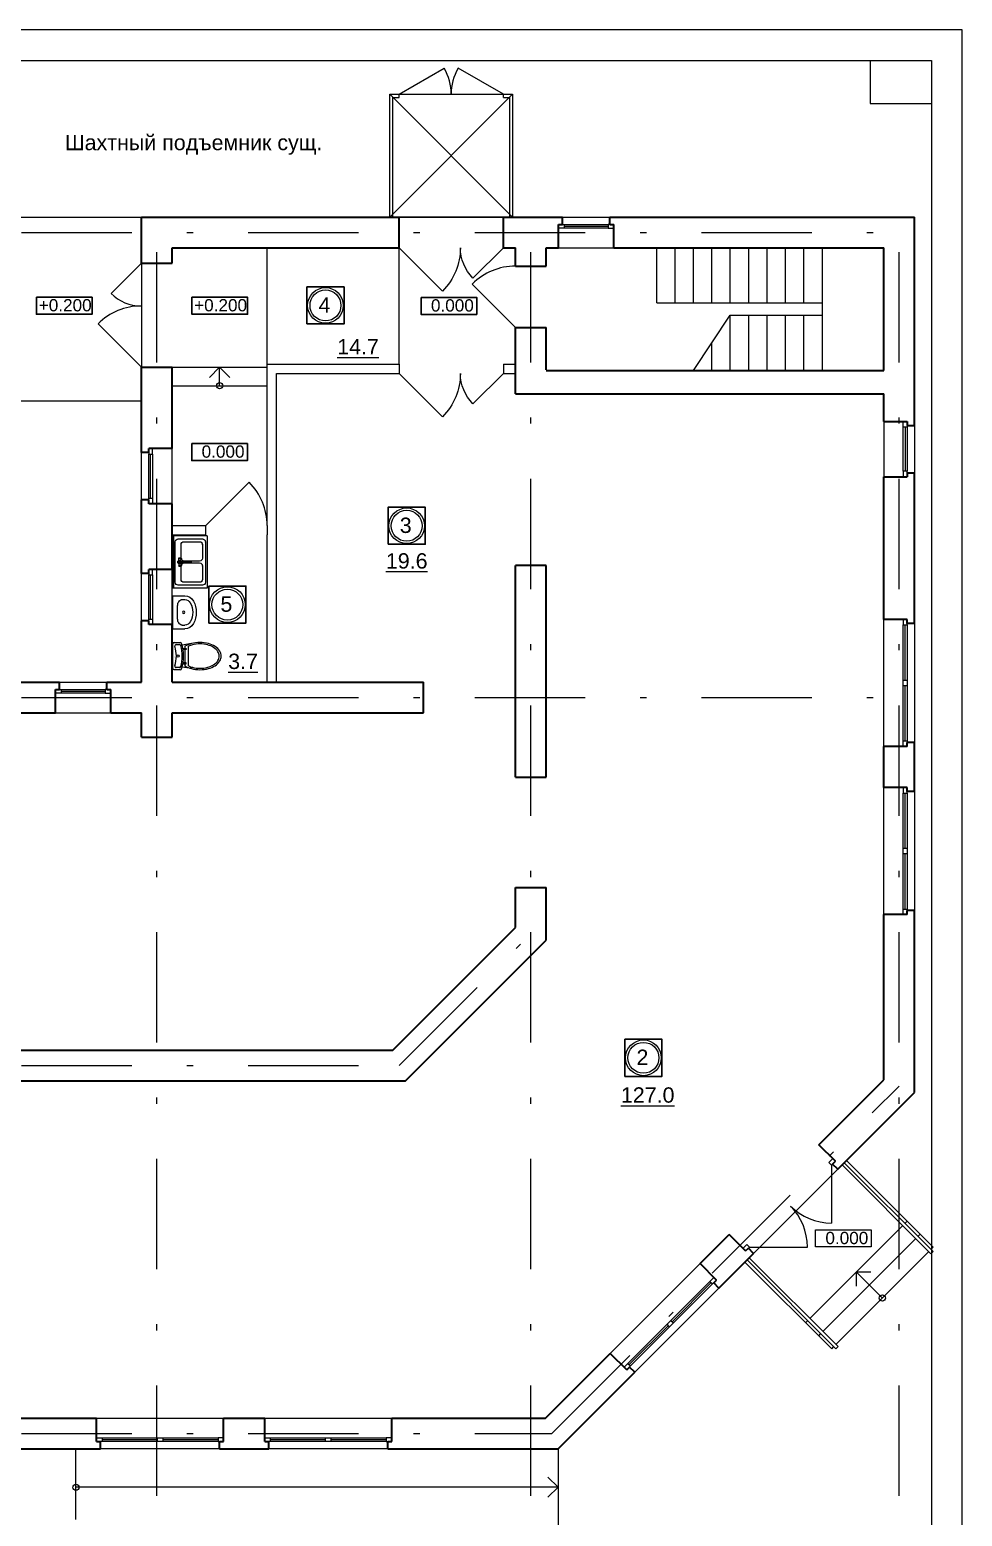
# Model space of a CAD drawing. Header units: metres. Extents: x 0 to 29, y 0 to 41.
# Drawn here: x 13.8 to 29, y 16.77 to 41 of the extents above; entities that cross this region are included whole.
import ezdxf
from ezdxf.enums import TextEntityAlignment as Align

# ---------------------------------------------------------------- set-up
doc = ezdxf.new("R2010")
doc.units = ezdxf.units.M
doc.header["$MEASUREMENT"] = 0
doc.linetypes.add('DGN Style 4', pattern=[3.597503, 1.797628, -0.898814, 0.002247, -0.898814])
doc.layers.add('YOLO_TABLE', color=1, linetype='Continuous')
doc.styles.get("Standard").update_dxf_attribs({"font": 'txt.shx', "width": 0.8, "height": 0.0025})
doc.styles.add('Style-Arial', font='arial.ttf')

# ---------------------------------------------------------------- blocks, each defined once
blk = doc.blocks.new('*U12')
at = {"color": 7, "linetype": 'Continuous', "lineweight": 13}
for radius in [0.291, 0.252]:
    blk.add_circle((0, 0), radius, dxfattribs=at)
at = {"color": 7, "linetype": 'Continuous', "lineweight": 13, "style": 'Style-Arial'}
blk.add_text('2', height=0.25, dxfattribs=at).set_placement((-0.113, 0.133), align=Align.TOP_LEFT)
blk = doc.blocks.new('*U6')
at = {"color": 7, "linetype": 'Continuous', "lineweight": 13}
for radius in [0.291, 0.252]:
    blk.add_circle((0, 0), radius, dxfattribs=at)
at = {"color": 7, "linetype": 'Continuous', "lineweight": 13, "style": 'Style-Arial'}
blk.add_text('3', height=0.25, dxfattribs=at).set_placement((-0.113, 0.133), align=Align.TOP_LEFT)
blk = doc.blocks.new('*U13')
at = {"color": 7, "linetype": 'Continuous', "lineweight": 13}
for radius in [0.291, 0.252]:
    blk.add_circle((0, 0), radius, dxfattribs=at)
at = {"color": 7, "linetype": 'Continuous', "lineweight": 13, "style": 'Style-Arial'}
blk.add_text('4', height=0.25, dxfattribs=at).set_placement((-0.113, 0.133), align=Align.TOP_LEFT)
blk = doc.blocks.new('*U7')
at = {"color": 7, "linetype": 'Continuous', "lineweight": 13}
for radius in [0.291, 0.252]:
    blk.add_circle((0, 0), radius, dxfattribs=at)
at = {"color": 7, "linetype": 'Continuous', "lineweight": 13, "style": 'Style-Arial'}
blk.add_text('5', height=0.25, dxfattribs=at).set_placement((-0.113, 0.133), align=Align.TOP_LEFT)
blk = doc.blocks.new('SINK10')
at = {"color": 8, "linetype": 'Continuous', "lineweight": 13}
for p, q in [((-23, 0), (-23, -16.8)), ((23, 0), (-23, 0)), ((23, 0), (23, -16.8)), ((-17.9, -12.3), (-18, -13.4)), ((-18, -13.4), (-18, -16.8)), ((-17.5, -11.2), (-17.9, -12.3)), ((-16.8, -10.1), (-17.5, -11.2)), ((-15.9, -9.2), (-16.8, -10.1)), ((-14.8, -8.3), (-15.9, -9.2)), ((-13.6, -7.7), (-14.8, -8.3)), ((-12.2, -7.2), (-13.6, -7.7)), ((-10.7, -6.9), (-12.2, -7.2)), ((-9.1, -6.8), (-10.7, -6.9)), ((-9.1, -6.8), (-9.1, -6.8)), ((9.1, -6.8), (-9.1, -6.8)), ((9.1, -6.8), (9.1, -6.8)), ((10.7, -6.9), (9.1, -6.8)), ((12.2, -7.2), (10.7, -6.9)), ((13.6, -7.7), (12.2, -7.2)), ((14.8, -8.3), (13.6, -7.7)), ((15.9, -9.2), (14.8, -8.3)), ((16.8, -10.1), (15.9, -9.2)), ((17.5, -11.2), (16.8, -10.1)), ((17.9, -12.3), (17.5, -11.2)), ((18, -13.4), (17.9, -12.3)), ((18, -13.4), (18, -16.8))]:
    blk.add_line(p, q, dxfattribs=at)
for centre, radius, start, end in [((-9.1, -16.8), 13.9, 180, 241.5254), ((-9.1, -16.8), 8.89, 180, 241.5254), ((0, -15.2), 1.75, 0, 360), ((9.1, -16.8), 8.89, 298.4746, 360), ((9.1, -16.8), 13.9, 298.4746, 360), ((0, 0), 33, 241.5254, 298.4746), ((0, 0), 28, 241.5254, 298.4746)]:
    blk.add_arc(centre, radius, start, end, dxfattribs=at)
blk = doc.blocks.new('SINK4')
at = {"color": 8, "linetype": 'Continuous', "lineweight": 13}
for p, q in [((-45, 0), (45, 0)), ((-45, -60), (-45, 0)), ((-45, -2), (45, -2)), ((-40, -10), (-40, -52)), ((35, -5), (-35, -5)), ((-35, -20), (-35, -47)), ((-6.5, -15), (-30, -15)), ((-7.4, -12), (-7.5, -12.3)), ((-7.5, -12.3), (-7.5, -12.8)), ((-7.5, -12.8), (-7.4, -13.4)), ((-7.1, -11.4), (-7.4, -12)), ((-7.2, -11.9), (-7.4, -12)), ((-7.4, -13.4), (-7.3, -14)), ((-7.3, -14), (-7.1, -14.5)), ((-7, -11.9), (-7.2, -11.9)), ((-6.9, -11.3), (-7.1, -11.4)), ((-7.1, -14.5), (-6.9, -15.1)), ((-6.8, -12.1), (-7, -11.9)), ((-3, -11.2), (-6.9, -11.3)), ((-6.6, -11.3), (-6.9, -11.3)), ((-6.9, -15.1), (-6.6, -15.5)), ((-6.5, -12.5), (-6.8, -12.1)), ((-6.3, -11.6), (-6.6, -11.3)), ((-6.6, -15.5), (-6.4, -15.7)), ((-6.3, -13), (-6.5, -12.5)), ((-6.4, -15.7), (-6.2, -15.7)), ((-5.9, -16), (-6.4, -15.7)), ((-6, -12.1), (-6.3, -11.6)), ((-6.1, -13.6), (-6.3, -13)), ((-6.2, -15.7), (-6, -15.6)), ((-6, -14.2), (-6.1, -13.6)), ((-5.7, -12.7), (-6, -12.1)), ((-5.9, -14.8), (-6, -14.2)), ((-6, -15.6), (-5.9, -15.3)), ((-5.9, -15.3), (-5.9, -14.8)), ((-5.9, -16), (-5.6, -16.1)), ((-5.5, -13.5), (-5.7, -12.7)), ((-2.2, -14.1), (-5.6, -16.1)), ((-5.6, -16.1), (-5.4, -15.9)), ((-5.3, -14.2), (-5.5, -13.5)), ((-5.4, -15.9), (-5.3, -15.5)), ((-5.3, -14.9), (-5.3, -14.2)), ((-5.3, -15.5), (-5.3, -14.9)), ((-2.8, -11.3), (-3, -11.2)), ((-2.6, -11.4), (-2.8, -11.3)), ((-2.3, -10.4), (-2.7, -11.1)), ((-2.7, -11.1), (-2.7, -11.4)), ((-1.9, -11.3), (-2.6, -11.5)), ((-2.4, -11.7), (-2.6, -11.4)), ((-2.3, -12.1), (-2.4, -11.7)), ((-1.6, -9.7), (-2.3, -10.4)), ((-2.1, -12.6), (-2.3, -12.1)), ((-2.2, -14.1), (-2.1, -14)), ((-2, -13), (-2.1, -12.6)), ((-2.1, -14), (-2, -13.8)), ((-2, -13.4), (-2, -13)), ((-2, -13.8), (-2, -13.4)), ((-1.3, -13.6), (-2, -13.8)), ((-2, -13.9), (-1.6, -14.3)), ((-0.9, -9.3), (-1.6, -9.7)), ((-1.6, -14.3), (-0.9, -14.7)), ((-1.2, -11.1), (-1.5, -12)), ((-1.5, -12), (-1.2, -12.9)), ((-1.5, -47), (-1.5, -20)), ((-0.5, -10.6), (-1.2, -11.1)), ((-1.2, -12.9), (-0.9, -13.1)), ((-0.8, -11.4), (-1, -12)), ((-1, -12), (-0.9, -12.5)), ((0, -9.2), (-0.9, -9.3)), ((-0.7, -11.5), (-0.9, -12)), ((-0.9, -12), (-0.9, -32)), ((-0.9, -14.7), (-0.9, -14.7)), ((-0.3, -11), (-0.8, -11.4)), ((-0.3, -11.2), (-0.7, -11.5)), ((0.5, -10.6), (-0.5, -10.6)), ((0.3, -11), (-0.3, -11)), ((0.3, -11.2), (-0.3, -11.2)), ((0.9, -9.3), (0, -9.2)), ((0.8, -11.4), (0.3, -11)), ((0.7, -11.5), (0.3, -11.2)), ((1.2, -11.1), (0.5, -10.6)), ((0.8, -12), (0.7, -11.5)), ((1, -12), (0.8, -11.4)), ((0.8, -12.5), (1, -12)), ((0.8, -12), (0.8, -32)), ((0.8, -13.1), (1.2, -12.9)), ((0.8, -14.7), (0.9, -14.7)), ((1.6, -9.7), (0.9, -9.3)), ((0.9, -14.7), (1.6, -14.3)), ((1.5, -12), (1.2, -11.1)), ((1.2, -12.9), (1.5, -12)), ((1.3, -13.6), (2, -13.8)), ((1.5, -20), (1.5, -47)), ((2.3, -10.4), (1.6, -9.7)), ((1.6, -14.3), (2, -13.9)), ((1.9, -11.3), (2.6, -11.5)), ((2.1, -12.6), (2, -13)), ((2, -13), (2, -13.4)), ((2, -13.4), (2, -13.8)), ((2, -13.8), (2.1, -14)), ((2.3, -12.1), (2.1, -12.6)), ((2.1, -14), (2.2, -14.1)), ((2.2, -14.1), (5.6, -16.1)), ((2.7, -11.1), (2.3, -10.4)), ((2.4, -11.7), (2.3, -12.1)), ((2.6, -11.4), (2.4, -11.7)), ((2.8, -11.3), (2.6, -11.4)), ((2.7, -11.4), (2.7, -11.1)), ((3, -11.2), (2.8, -11.3)), ((3, -11.2), (6.9, -11.3)), ((5.5, -13.5), (5.3, -14.2)), ((5.3, -14.2), (5.3, -14.9)), ((5.3, -14.9), (5.3, -15.5)), ((5.3, -15.5), (5.4, -15.9)), ((5.4, -15.9), (5.6, -16.1)), ((5.7, -12.7), (5.5, -13.5)), ((5.6, -16.1), (5.9, -16)), ((6, -12.1), (5.7, -12.7)), ((6, -14.2), (5.9, -14.8)), ((5.9, -14.8), (5.9, -15.3)), ((5.9, -15.3), (6, -15.6)), ((5.9, -16), (6.4, -15.7)), ((6.3, -11.6), (6, -12.1)), ((6.1, -13.6), (6, -14.2)), ((6, -15.6), (6.2, -15.7)), ((6.3, -13), (6.1, -13.6)), ((6.2, -15.7), (6.4, -15.7)), ((6.6, -11.3), (6.3, -11.6)), ((6.5, -12.5), (6.3, -13)), ((6.4, -15.7), (6.6, -15.5)), ((6.8, -12.1), (6.5, -12.5)), ((30, -15), (6.5, -15)), ((6.9, -11.3), (6.6, -11.3)), ((6.6, -15.5), (6.9, -15.1)), ((7, -11.9), (6.8, -12.1)), ((7.1, -11.4), (6.9, -11.3)), ((6.9, -15.1), (7.1, -14.5)), ((7.2, -11.9), (7, -11.9)), ((7.1, -11.4), (7.4, -12)), ((7.1, -14.5), (7.3, -14)), ((7.4, -12), (7.2, -11.9)), ((7.3, -14), (7.4, -13.4)), ((7.5, -12.3), (7.4, -12)), ((7.4, -13.4), (7.5, -12.8)), ((7.5, -12.8), (7.5, -12.3)), ((35, -47), (35, -20)), ((40, -52), (40, -10)), ((45, -60), (45, 0)), ((-1.1, -32), (-0.9, -31.4)), ((-0.9, -32.6), (-1.1, -32)), ((-0.7, -32.5), (-0.9, -32)), ((-0.3, -32.9), (-0.9, -32.6)), ((-0.9, -32.6), (-0.7, -33)), ((-0.3, -32.8), (-0.7, -32.5)), ((-0.3, -33.3), (-0.7, -33)), ((0.3, -32.8), (-0.3, -32.8)), ((0.3, -32.9), (-0.3, -32.9)), ((0.3, -33.3), (-0.3, -33.3)), ((0.7, -32.5), (0.3, -32.8)), ((0.8, -32.6), (0.3, -32.9)), ((0.7, -33), (0.3, -33.3)), ((0.8, -32), (0.7, -32.5)), ((0.8, -32.6), (0.7, -33)), ((0.8, -31.4), (1, -32)), ((1, -32), (0.8, -32.6)), ((-45, -60), (45, -60)), ((-35, -57), (35, -57)), ((-30, -52), (-6.5, -52)), ((6.5, -52), (30, -52))]:
    blk.add_line(p, q, dxfattribs=at)
for centre, start, end in [((-35, -10), 90, 180), ((-30, -20), 90, 180), ((-6.5, -20), 0, 90), ((6.5, -20), 90, 180), ((30, -20), 0, 90), ((35, -10), 0, 90), ((-30, -47), 180, 270), ((-6.5, -47), 270, 0), ((6.5, -47), 180, 270), ((30, -47), 270, 0), ((-35, -52), 180, 270), ((35, -52), 270, 0)]:
    blk.add_arc(centre, 5, start, end, dxfattribs=at)
for p in [(-35, -57), (-30, -52), (6.5, -52)]:
    blk.add_point(p, dxfattribs=at)
blk = doc.blocks.new('ун3_1')
at = {"color": 8, "linetype": 'Continuous', "lineweight": 13}
for p, q in [((-0.239, 0.354), (-0.212, 0.175)), ((0.187, 0.299), (-0.187, 0.299)), ((0.239, 0.354), (0.212, 0.175)), ((-0.26, 0.026), (-0.26, 0.142)), ((0.234, 0), (-0.234, 0)), ((-0.221, 0.062), (-0.221, 0.126)), ((-0.148, 0.232), (-0.187, 0.232)), ((0.129, 0.232), (-0.128, 0.232)), ((0.187, 0.232), (0.149, 0.232)), ((0.221, 0.126), (0.221, 0.062)), ((0.26, 0.142), (0.26, 0.026))]:
    blk.add_line(p, q, dxfattribs=at)
at = {"color": 8, "linetype": 'Continuous', "lineweight": 13, "flags": 128}
for points in [[(-0.128, 0.255), (-0.128, 0.206), (-0.148, 0.206), (-0.148, 0.255), (-0.128, 0.255)], [(0.129, 0.255), (0.129, 0.206), (0.149, 0.206), (0.149, 0.255), (0.129, 0.255)]]:
    blk.add_lwpolyline(points, close=True, dxfattribs=at)
at = {"color": 8, "linetype": 'Continuous', "lineweight": 13}
blk.add_circle((0, 0.099), 0.0222, dxfattribs=at)
for centre, radius, start, end in [((0.074, 0.641), 0.306, 123.0235, 147.4922), ((0.067, 0.631), 0.275, 123.0235, 147.4922), ((0, 0.755), 0.17, 90, 123.0235), ((0, 0.733), 0.153, 90, 123.0235), ((0, 0.755), 0.17, 56.9765, 90), ((0, 0.733), 0.153, 56.9765, 90), ((-0.066, 0.631), 0.275, 32.5078, 56.9765), ((-0.074, 0.641), 0.306, 32.5078, 56.9765), ((0.379, 0.517), 0.639, 165.2133, 180), ((0.192, 0.566), 0.446, 147.4922, 165.2133), ((0.34, 0.519), 0.573, 165.2133, 180), ((0.172, 0.563), 0.4, 147.4922, 165.2133), ((-0.172, 0.563), 0.4, 14.7867, 32.5078), ((-0.192, 0.566), 0.446, 14.7867, 32.5078), ((-0.34, 0.519), 0.573, 0, 14.7867), ((-0.379, 0.517), 0.639, 0, 14.7867), ((0.379, 0.517), 0.639, 180, 194.7867), ((0.192, 0.467), 0.446, 194.7867, 211.8511), ((0.34, 0.519), 0.573, 180, 194.7867), ((0.172, 0.475), 0.4, 194.7867, 206.0947), ((-0.172, 0.475), 0.4, 333.9053, 345.2133), ((-0.192, 0.467), 0.446, 328.1489, 345.2133), ((-0.34, 0.519), 0.573, 345.2133, 0), ((-0.379, 0.517), 0.639, 345.2133, 0), ((-0.234, 0.142), 0.026, 106.9888, 180), ((-0.234, 0.026), 0.026, 180, 270), ((0, -0.624), 0.827, 73.0112, 106.9888), ((-0.195, 0.126), 0.026, 104.5756, 180), ((-0.195, 0.062), 0.026, 180, 287.342), ((0, -0.624), 0.801, 75.4244, 104.5756), ((0, -0.562), 0.628, 72.658, 107.342), ((0.195, 0.062), 0.026, 252.658, 0), ((0.195, 0.126), 0.026, 0, 75.4244), ((0.234, 0.026), 0.026, 270, 0), ((0.234, 0.142), 0.026, 0, 73.0112)]:
    blk.add_arc(centre, radius, start, end, dxfattribs=at)
at = {"color": 8, "linetype": 'Continuous', "lineweight": 13, "insert": (0.046, 0.047), "char_height": 0.013, "width": 61.84848, "attachment_point": 3}
blk.add_mtext('Spais Shattl', dxfattribs=at)
blk = doc.blocks.new('*U15')
at = {"color": 7, "linetype": 'Continuous', "lineweight": 13}
for p, q in [((1.499, 0.014), (0.049, 1.464)), ((1.534, 0.049), (0.085, 1.499)), ((1.534, 0.12), (0.12, 1.534)), ((1.075, 0.509), (1.11, 0.544)), ((-0.474, -1.039), (1.039, 0.474)), ((-0.05, -1.464), (1.464, 0.049)), ((1.499, 0.085), (1.534, 0.12)), ((1.499, 0.014), (1.534, 0.049)), ((-1.534, -0.12), (-0.12, -1.534)), ((-1.499, -0.085), (-0.05, -1.534)), ((-1.464, -0.05), (-0.014, -1.499)), ((-0.544, -1.11), (-0.509, -1.075)), ((-0.12, -1.534), (-0.085, -1.499)), ((-0.05, -1.534), (-0.014, -1.499))]:
    blk.add_line(p, q, dxfattribs=at)
at = {"color": 7, "linetype": 'Continuous', "lineweight": 0}
for p, q in [((-0.262, -1.252), (1.252, 0.262)), ((1.287, 0.297), (1.322, 0.332)), ((0.707, -0.707), (0.283, -0.283)), ((0.516, -0.283), (0.283, -0.283)), ((0.283, -0.516), (0.283, -0.283)), ((-0.332, -1.322), (-0.297, -1.287))]:
    blk.add_line(p, q, dxfattribs=at)
blk.add_circle((0.707, -0.707), 0.0502, dxfattribs=at)
blk = doc.blocks.new('*U16')
at = {"color": 7, "linetype": 'Continuous', "lineweight": 13}
for p, q in [((0.689, 0.647), (0.689, -0.298)), ((-0.647, -0.689), (0.298, -0.689))]:
    blk.add_line(p, q, dxfattribs=at)
at = {"color": 7, "linetype": 'Continuous', "lineweight": 13, "flags": 128}
for points in [[(0.647, 0.689), (0.711, 0.753), (0.753, 0.711), (0.689, 0.647), (0.647, 0.689)], [(-0.753, -0.711), (-0.689, -0.647), (-0.647, -0.689), (-0.711, -0.753), (-0.753, -0.711)]]:
    blk.add_lwpolyline(points, close=True, dxfattribs=at)
at = {"color": 7, "linetype": 'Continuous', "lineweight": 0}
for centre, start, end in [((-0.647, -0.689), 0, 45), ((0.689, 0.647), 225, 270)]:
    blk.add_arc(centre, 0.945, start, end, dxfattribs=at)
blk = doc.blocks.new('*U17')
at = {"color": 7, "linetype": 'Continuous', "lineweight": 13}
for p, q in [((-0.85, 0.788), (-0.114, 1.213)), ((0.85, 0.788), (0.114, 1.213)), ((-0.85, 0.738), (-0.85, 0.788)), ((0.85, 0.738), (0.85, 0.788))]:
    blk.add_line(p, q, dxfattribs=at)
at = {"color": 7, "linetype": 'Continuous', "lineweight": 13, "flags": 128}
for points in [[(-1, -1.212), (-1, 0.788), (-0.85, 0.788)], [(-0.95, -1.212), (-0.95, 0.738), (-0.85, 0.738)], [(0.85, 0.788), (1, 0.788), (1, -1.212)], [(0.85, 0.738), (0.95, 0.738), (0.95, -1.212)]]:
    blk.add_lwpolyline(points, dxfattribs=at)
at = {"color": 7, "linetype": 'Continuous', "lineweight": 0}
for centre, start, end in [((-0.85, 0.788), 0, 30), ((0.85, 0.788), 150, 180)]:
    blk.add_arc(centre, 0.85, start, end, dxfattribs=at)

msp = doc.modelspace()

# ---------------------------------------------------------------- linework, layer by layer
at = {"color": 7, "linetype": 'Continuous', "lineweight": 13}
for p, q in [((2.0000368, 40.5000305), (28.5000368, 40.5000305)), ((27.5000368, 40.5000305), (27.5000368, 39.8000305)), ((28.5000368, 40.5000305), (28.5000368, 0.5000305)), ((27.5000368, 39.8000305), (28.5000368, 39.8000305)), ((19.81927279, 37.44733665), (20.52637957, 36.74022987)), ((21.51927279, 37.44733665), (21.02429804, 36.9523619)), ((24.01927279, 36.54733665), (24.01927279, 37.44733665)), ((26.71927279, 35.44733665), (26.71927279, 37.44733665)), ((15.61927279, 37.19733665), (15.12429804, 36.7023619)), ((21.01216601, 36.85444343), (21.71927279, 36.14733665)), ((24.01927279, 36.54733665), (26.71927279, 36.54733665)), ((25.21927279, 36.34733665), (26.71927279, 36.34733665)), ((15.61927279, 35.49733665), (14.91216601, 36.20444343)), ((17.66927279, 35.54733665), (19.81927279, 35.54733665)), ((17.66927279, 32.91733665), (17.66927279, 35.54733665)), ((17.81927279, 35.39733665), (19.81927279, 35.39733665)), ((17.81927279, 30.36733665), (17.81927279, 35.39733665)), ((19.81927279, 35.54733665), (19.81927279, 35.39733665)), ((19.81927279, 35.39733665), (20.52637957, 34.69022987)), ((21.51927279, 35.39733665), (21.02429804, 34.9023619)), ((21.51927279, 35.54733665), (21.51927279, 35.39733665)), ((21.51927279, 35.54733665), (21.71927279, 35.54733665)), ((21.51927279, 35.39733665), (21.71927279, 35.39733665)), ((16.66927279, 32.91733665), (17.37637957, 33.62444343)), ((16.11927279, 32.91733665), (16.66927279, 32.91733665)), ((16.11927279, 32.76733665), (16.66927279, 32.76733665)), ((16.66927279, 32.76733665), (16.66927279, 32.91733665)), ((17.66927279, 32.91733665), (17.66927279, 32.76733665)), ((17.66927279, 30.36733665), (17.66927279, 32.76733665)), ((14.55132906, 16.71733665), (14.55132906, 17.86733665)), ((22.41166094, 17.86733665), (22.41166094, 16.61733665))]:
    msp.add_line(p, q, dxfattribs=at)
at = {"color": 7, "linetype": 'Continuous', "lineweight": 0}
for p, q in [((19.66927279, 39.94733665), (21.66927279, 37.94733665)), ((19.66927279, 37.94733665), (21.66927279, 39.94733665)), ((19.81927279, 37.94733665), (21.51927279, 37.94733665)), ((22.48427279, 37.94733665), (23.25427279, 37.94733665)), ((22.50927279, 37.82733665), (23.22927279, 37.82733665)), ((22.50927279, 37.79733665), (23.22927279, 37.79733665)), ((23.22927279, 37.76733665), (22.50927279, 37.76733665)), ((17.66927279, 35.54733665), (17.66927279, 37.44733665)), ((19.81927279, 35.54733665), (19.81927279, 37.44733665)), ((22.41927279, 37.44733665), (23.31927279, 37.44733665)), ((24.31927279, 36.54733665), (24.31927279, 37.44733665)), ((24.61927279, 36.54733665), (24.61927279, 37.44733665)), ((24.91927279, 36.54733665), (24.91927279, 37.44733665)), ((25.21927279, 36.54733665), (25.21927279, 37.44733665)), ((25.51927279, 36.54733665), (25.51927279, 37.44733665)), ((25.81927279, 36.54733665), (25.81927279, 37.44733665)), ((26.11927279, 36.54733665), (26.11927279, 37.44733665)), ((26.41927279, 36.54733665), (26.41927279, 37.44733665)), ((15.61927279, 37.19733665), (15.61927279, 35.59733665)), ((24.61927279, 35.44733665), (25.21927279, 36.34733665)), ((25.21927279, 35.44733665), (25.21927279, 36.34733665)), ((25.51927279, 35.44733665), (25.51927279, 36.34733665)), ((25.81927279, 35.44733665), (25.81927279, 36.34733665)), ((26.11927279, 35.44733665), (26.11927279, 36.34733665)), ((26.41927279, 35.44733665), (26.41927279, 36.34733665)), ((24.91927279, 35.44733665), (24.91927279, 35.89733665)), ((16.11927279, 35.49733665), (17.66927279, 35.49733665)), ((16.72939349, 35.33245735), (16.89427279, 35.49733665)), ((16.89427279, 35.19733665), (16.89427279, 35.49733665)), ((17.05915209, 35.33245735), (16.89427279, 35.49733665)), ((16.11927279, 35.19733665), (17.66927279, 35.19733665)), ((27.71927279, 34.61233665), (27.71927279, 33.71233665)), ((28.03927279, 33.80233665), (28.03927279, 34.52233665)), ((28.06927279, 34.52233665), (28.06927279, 33.80233665)), ((28.09927279, 34.52233665), (28.09927279, 33.80233665)), ((28.21927279, 34.54733665), (28.21927279, 33.77733665)), ((16.11927279, 33.27233665), (16.11927279, 34.17233665)), ((15.61927279, 33.33733665), (15.61927279, 34.10733665)), ((15.73927279, 33.36233665), (15.73927279, 34.08233665)), ((15.76927279, 33.36233665), (15.76927279, 34.08233665)), ((15.79927279, 34.08233665), (15.79927279, 33.36233665)), ((15.61927279, 31.36733665), (15.61927279, 32.13733665)), ((15.73927279, 31.39233665), (15.73927279, 32.11233665)), ((15.76927279, 31.39233665), (15.76927279, 32.11233665)), ((15.79927279, 32.11233665), (15.79927279, 31.39233665)), ((16.11927279, 31.30233665), (16.11927279, 32.20233665)), ((27.71927279, 29.31733665), (27.71927279, 31.38733665)), ((28.03927279, 29.40733665), (28.03927279, 31.29733665)), ((28.06927279, 30.39733665), (28.06927279, 31.29733665)), ((28.09927279, 31.29733665), (28.09927279, 29.40733665)), ((28.21927279, 31.32233665), (28.21927279, 29.38233665)), ((14.28427279, 30.36733665), (15.05427279, 30.36733665)), ((28.06927279, 29.40733665), (28.06927279, 30.30733665)), ((14.30927279, 30.24733665), (15.02927279, 30.24733665)), ((14.30927279, 30.21733665), (15.02927279, 30.21733665)), ((15.02927279, 30.18733665), (14.30927279, 30.18733665)), ((14.21927279, 29.86733665), (15.11927279, 29.86733665)), ((27.71927279, 26.57733665), (27.71927279, 28.64733665)), ((28.03927279, 26.66733665), (28.03927279, 28.55733665)), ((28.06927279, 27.65733665), (28.06927279, 28.55733665)), ((28.09927279, 28.55733665), (28.09927279, 26.66733665)), ((28.21927279, 28.58233665), (28.21927279, 26.64233665)), ((28.06927279, 26.66733665), (28.06927279, 27.56733665)), ((26.97009673, 22.42577244), (25.59830958, 21.05398528)), ((23.26132167, 19.42410415), (24.7250327, 20.88781519)), ((23.55123545, 19.26146959), (24.88766726, 20.59790141)), ((24.93009367, 20.555475), (23.59366185, 19.21904319)), ((25.03262415, 20.48829986), (23.660837, 19.1165127)), ((24.27248436, 19.9402921), (24.90888047, 20.5766882)), ((23.57244865, 19.24025639), (24.20884475, 19.87665249)), ((14.88927279, 18.36733665), (16.95927279, 18.36733665)), ((17.62927279, 18.36733665), (19.69927279, 18.36733665)), ((14.97927279, 18.04733665), (16.86927279, 18.04733665)), ((14.97927279, 18.01733665), (15.87927279, 18.01733665)), ((16.86927279, 17.98733665), (14.97927279, 17.98733665)), ((15.96927279, 18.01733665), (16.86927279, 18.01733665)), ((17.71927279, 18.04733665), (19.60927279, 18.04733665)), ((17.71927279, 18.01733665), (18.61927279, 18.01733665)), ((19.60927279, 17.98733665), (17.71927279, 17.98733665)), ((18.70927279, 18.01733665), (19.60927279, 18.01733665)), ((16.89427279, 17.86733665), (14.95427279, 17.86733665)), ((19.63427279, 17.86733665), (17.69427279, 17.86733665)), ((22.41166094, 17.24233665), (14.55132906, 17.24233665)), ((22.24678164, 17.40721595), (22.41166094, 17.24233665)), ((22.24678164, 17.07745735), (22.41166094, 17.24233665))]:
    msp.add_line(p, q, dxfattribs=at)
at = {"color": 7, "linetype": 'Continuous', "lineweight": 30}
for p, q in [((15.61927279, 37.94733665), (19.81927279, 37.94733665)), ((15.61927279, 37.19733665), (15.61927279, 37.94733665)), ((19.81927279, 37.44733665), (19.81927279, 37.94733665)), ((21.51927279, 37.44733665), (21.51927279, 37.94733665)), ((21.51927279, 37.94733665), (22.48427279, 37.94733665)), ((22.41927279, 37.44733665), (22.41927279, 37.82733665)), ((22.41927279, 37.82733665), (22.48427279, 37.82733665)), ((22.48427279, 37.82733665), (22.48427279, 37.94733665)), ((23.25427279, 37.82733665), (23.25427279, 37.94733665)), ((23.25427279, 37.94733665), (28.21927279, 37.94733665)), ((23.25427279, 37.82733665), (23.31927279, 37.82733665)), ((23.31927279, 37.44733665), (23.31927279, 37.82733665)), ((28.21927279, 34.54733665), (28.21927279, 37.94733665)), ((16.11927279, 37.44733665), (19.81927279, 37.44733665)), ((16.11927279, 37.19733665), (16.11927279, 37.44733665)), ((21.51927279, 37.44733665), (21.71927279, 37.44733665)), ((21.71927279, 37.14733665), (21.71927279, 37.44733665)), ((22.21927279, 37.44733665), (22.41927279, 37.44733665)), ((22.21927279, 37.14733665), (22.21927279, 37.44733665)), ((23.31927279, 37.44733665), (27.71927279, 37.44733665)), ((27.71927279, 35.44733665), (27.71927279, 37.44733665)), ((15.61927279, 37.19733665), (16.11927279, 37.19733665)), ((21.71927279, 37.14733665), (22.21927279, 37.14733665)), ((21.71927279, 36.14733665), (22.21927279, 36.14733665)), ((21.71927279, 35.06733665), (21.71927279, 36.14733665)), ((22.21927279, 35.45494849), (22.21927279, 36.14733665)), ((15.61927279, 35.49733665), (16.11927279, 35.49733665)), ((15.61927279, 34.10733665), (15.61927279, 35.49733665)), ((16.11927279, 34.17233665), (16.11927279, 35.49733665)), ((22.21927279, 35.44733665), (27.71927279, 35.44733665)), ((21.71927279, 35.06733665), (27.71927279, 35.06733665)), ((27.71927279, 34.61233665), (27.71927279, 35.06733665)), ((27.71927279, 34.61233665), (28.09927279, 34.61233665)), ((28.09927279, 34.61233665), (28.09927279, 34.54733665)), ((28.09927279, 34.54733665), (28.21927279, 34.54733665)), ((16.11927279, 34.17233665), (15.73927279, 34.17233665)), ((15.73927279, 34.10733665), (15.73927279, 34.17233665)), ((15.73927279, 34.10733665), (15.61927279, 34.10733665)), ((27.71927279, 31.38733665), (27.71927279, 33.71233665)), ((27.71927279, 33.71233665), (28.09927279, 33.71233665)), ((28.09927279, 33.77733665), (28.21927279, 33.77733665)), ((28.09927279, 33.77733665), (28.09927279, 33.71233665)), ((28.21927279, 31.32233665), (28.21927279, 33.77733665)), ((15.61927279, 32.13733665), (15.61927279, 33.33733665)), ((15.73927279, 33.33733665), (15.61927279, 33.33733665)), ((15.73927279, 33.27233665), (15.73927279, 33.33733665)), ((16.11927279, 33.27233665), (15.73927279, 33.27233665)), ((16.11927279, 32.20233665), (16.11927279, 33.27233665)), ((21.71927279, 28.81733665), (21.71927279, 32.26733665)), ((22.21927279, 32.26733665), (21.71927279, 32.26733665)), ((22.21927279, 28.81733665), (22.21927279, 32.26733665)), ((15.73927279, 32.13733665), (15.61927279, 32.13733665)), ((16.11927279, 32.20233665), (15.73927279, 32.20233665)), ((15.73927279, 32.13733665), (15.73927279, 32.20233665)), ((15.73927279, 31.36733665), (15.61927279, 31.36733665)), ((15.61927279, 30.36733665), (15.61927279, 31.36733665)), ((15.73927279, 31.30233665), (15.73927279, 31.36733665)), ((16.11927279, 31.30233665), (15.73927279, 31.30233665)), ((16.11927279, 30.36733665), (16.11927279, 31.30233665)), ((28.09927279, 31.38733665), (27.71927279, 31.38733665)), ((28.09927279, 31.32233665), (28.09927279, 31.38733665)), ((28.21927279, 31.32233665), (28.09927279, 31.32233665)), ((14.28427279, 30.24733665), (14.28427279, 30.36733665)), ((15.05427279, 30.24733665), (15.05427279, 30.36733665)), ((20.21927279, 29.86733665), (20.21927279, 30.36733665)), ((14.21927279, 29.86733665), (14.21927279, 30.24733665)), ((14.21927279, 30.24733665), (14.28427279, 30.24733665)), ((15.05427279, 30.24733665), (15.11927279, 30.24733665)), ((15.11927279, 29.86733665), (15.11927279, 30.24733665)), ((15.61927279, 29.46733665), (15.61927279, 29.86733665)), ((16.11927279, 29.46733665), (16.11927279, 29.86733665)), ((15.61927279, 29.46733665), (16.11927279, 29.46733665)), ((28.09927279, 29.31733665), (28.09927279, 29.38233665)), ((28.21927279, 29.38233665), (28.09927279, 29.38233665)), ((28.21927279, 28.58233665), (28.21927279, 29.38233665)), ((28.09927279, 29.31733665), (27.71927279, 29.31733665)), ((27.71927279, 28.64733665), (27.71927279, 29.31733665)), ((21.71927279, 28.81733665), (22.21927279, 28.81733665)), ((28.09927279, 28.64733665), (27.71927279, 28.64733665)), ((28.09927279, 28.58233665), (28.09927279, 28.64733665)), ((28.21927279, 28.58233665), (28.09927279, 28.58233665)), ((21.71927279, 26.36733665), (21.71927279, 27.01733665)), ((21.71927279, 27.01733665), (22.21927279, 27.01733665)), ((22.21927279, 26.16022987), (22.21927279, 27.01733665)), ((27.71927279, 23.88205527), (27.71927279, 26.57733665)), ((28.09927279, 26.57733665), (27.71927279, 26.57733665)), ((28.09927279, 26.57733665), (28.09927279, 26.64233665)), ((28.21927279, 26.64233665), (28.09927279, 26.64233665)), ((28.21927279, 23.67494849), (28.21927279, 26.64233665)), ((19.71927279, 24.36733665), (21.71927279, 26.36733665)), ((19.92637957, 23.86733665), (22.21927279, 26.16022987)), ((9.91927279, 24.36733665), (19.71927279, 24.36733665)), ((12.74427279, 23.86733665), (19.92637957, 23.86733665)), ((26.66250528, 22.82528777), (27.71927279, 23.88205527)), ((26.97009673, 22.42577244), (28.21927279, 23.67494849)), ((26.93120586, 22.55658719), (26.66250528, 22.82528777)), ((26.88524392, 22.51062525), (26.93120586, 22.55658719)), ((26.97009673, 22.42577244), (26.88524392, 22.51062525)), ((24.7250327, 20.88781519), (25.19879425, 21.36157673)), ((25.46749482, 21.09287616), (25.19879425, 21.36157673)), ((25.46749482, 21.09287616), (25.51345676, 21.1388381)), ((25.59830958, 21.05398528), (25.51345676, 21.1388381)), ((24.99373328, 20.61911461), (24.7250327, 20.88781519)), ((25.03262415, 20.48829986), (25.59830958, 21.05398528)), ((24.94777134, 20.57315267), (24.99373328, 20.61911461)), ((25.03262415, 20.48829986), (24.94777134, 20.57315267)), ((22.20455416, 18.36733665), (23.26132167, 19.42410415)), ((23.53002224, 19.15540357), (23.26132167, 19.42410415)), ((23.53002224, 19.15540357), (23.57598418, 19.20136552)), ((23.660837, 19.1165127), (23.57598418, 19.20136552)), ((22.41166094, 17.86733665), (23.660837, 19.1165127)), ((14.88927279, 17.98733665), (14.88927279, 18.36733665)), ((16.95927279, 17.98733665), (16.95927279, 18.36733665)), ((16.95927279, 18.36733665), (17.62927279, 18.36733665)), ((17.62927279, 17.98733665), (17.62927279, 18.36733665)), ((19.69927279, 17.98733665), (19.69927279, 18.36733665)), ((14.88927279, 17.98733665), (14.95427279, 17.98733665)), ((14.95427279, 17.86733665), (14.95427279, 17.98733665)), ((16.89427279, 17.98733665), (16.95927279, 17.98733665)), ((16.89427279, 17.86733665), (16.89427279, 17.98733665)), ((17.62927279, 17.98733665), (17.69427279, 17.98733665)), ((17.69427279, 17.86733665), (17.69427279, 17.98733665)), ((19.63427279, 17.98733665), (19.69927279, 17.98733665)), ((19.63427279, 17.86733665), (19.63427279, 17.98733665)), ((16.89427279, 17.86733665), (17.69427279, 17.86733665))]:
    msp.add_line(p, q, dxfattribs=at)
at = {"color": 1, "linetype": 'DGN Style 4', "lineweight": 0}
for p, q in [((2.57886096, 37.69733665), (27.96927279, 37.69733665)), ((15.86927279, 13.4066486), (15.86927279, 37.69733665)), ((21.96927279, 13.4066486), (21.96927279, 37.69733665)), ((27.96927279, 13.4066486), (27.96927279, 37.69733665)), ((2.57886096, 30.11733665), (28.04768833, 30.11733665)), ((19.82282618, 24.11733665), (21.96927279, 26.26378326)), ((2.57886096, 24.11733665), (19.82282618, 24.11733665)), ((22.30810755, 18.11733665), (27.96927279, 23.77850188)), ((2.57886096, 18.11733665), (22.30810755, 18.11733665))]:
    msp.add_line(p, q, dxfattribs=at)
at = {"lineweight": 30}
for p, q in [((12.85427279, 30.36733665), (14.28427279, 30.36733665)), ((15.05427279, 30.36733665), (15.61927279, 30.36733665)), ((16.11927279, 30.36733665), (20.21927279, 30.36733665)), ((12.91927279, 29.86733665), (14.21927279, 29.86733665)), ((15.11927279, 29.86733665), (15.61927279, 29.86733665)), ((16.11927279, 29.86733665), (20.21927279, 29.86733665)), ((12.88927279, 18.36733665), (14.88927279, 18.36733665)), ((19.69927279, 18.36733665), (22.20455416, 18.36733665)), ((12.82427279, 17.86733665), (14.95427279, 17.86733665)), ((19.63427279, 17.86733665), (22.41166094, 17.86733665))]:
    msp.add_line(p, q, dxfattribs=at)
at = {"color": 7, "linetype": 'Continuous', "lineweight": 0, "flags": 128}
for points in [[(29.0000368, 41.0000305), (0.0000368, 41.0000305), (0.0000368, 0.0000305), (29.0000368, 0.0000305), (29.0000368, 41.0000305)], [(19.66927279, 39.94733665), (21.66927279, 39.94733665), (21.66927279, 37.94733665), (19.66927279, 37.94733665), (19.66927279, 39.94733665)], [(13.61927279, 34.94733665), (13.61927279, 37.94733665), (15.61927279, 37.94733665), (15.61927279, 34.94733665), (13.61927279, 34.94733665)]]:
    msp.add_lwpolyline(points, close=True, dxfattribs=at)
at = {"color": 7, "linetype": 'Continuous', "lineweight": 13, "flags": 128}
for points in [[(22.41927279, 37.82733665), (22.50927279, 37.82733665), (22.50927279, 37.76733665), (22.41927279, 37.76733665), (22.41927279, 37.82733665)], [(23.31927279, 37.82733665), (23.22927279, 37.82733665), (23.22927279, 37.76733665), (23.31927279, 37.76733665), (23.31927279, 37.82733665)], [(13.90898291, 36.64008073), (14.81632053, 36.64008073), (14.81632053, 36.36269939), (13.90898291, 36.36269939), (13.90898291, 36.64008073)], [(16.44194022, 36.64008073), (17.34927784, 36.64008073), (17.34927784, 36.36269939), (16.44194022, 36.36269939), (16.44194022, 36.64008073)], [(20.17876474, 36.63704164), (21.08610237, 36.63704164), (21.08610237, 36.3596603), (20.17876474, 36.3596603), (20.17876474, 36.63704164)], [(28.09927279, 34.61233665), (28.09927279, 34.52233665), (28.03927279, 34.52233665), (28.03927279, 34.61233665), (28.09927279, 34.61233665)], [(15.73927279, 34.17233665), (15.73927279, 34.08233665), (15.79927279, 34.08233665), (15.79927279, 34.17233665), (15.73927279, 34.17233665)], [(16.44066239, 34.25460765), (17.34800001, 34.25460765), (17.34800001, 33.97722631), (16.44066239, 33.97722631), (16.44066239, 34.25460765)], [(28.09927279, 33.71233665), (28.09927279, 33.80233665), (28.03927279, 33.80233665), (28.03927279, 33.71233665), (28.09927279, 33.71233665)], [(15.73927279, 33.27233665), (15.73927279, 33.36233665), (15.79927279, 33.36233665), (15.79927279, 33.27233665), (15.73927279, 33.27233665)], [(15.73927279, 32.20233665), (15.73927279, 32.11233665), (15.79927279, 32.11233665), (15.79927279, 32.20233665), (15.73927279, 32.20233665)], [(15.73927279, 31.30233665), (15.73927279, 31.39233665), (15.79927279, 31.39233665), (15.79927279, 31.30233665), (15.73927279, 31.30233665)], [(28.03927279, 31.38733665), (28.03927279, 31.29733665), (28.09927279, 31.29733665), (28.09927279, 31.38733665), (28.03927279, 31.38733665)], [(28.03927279, 30.30733665), (28.03927279, 30.39733665), (28.09927279, 30.39733665), (28.09927279, 30.30733665), (28.03927279, 30.30733665)], [(14.21927279, 30.24733665), (14.30927279, 30.24733665), (14.30927279, 30.18733665), (14.21927279, 30.18733665), (14.21927279, 30.24733665)], [(15.11927279, 30.24733665), (15.02927279, 30.24733665), (15.02927279, 30.18733665), (15.11927279, 30.18733665), (15.11927279, 30.24733665)], [(28.03927279, 29.31733665), (28.03927279, 29.40733665), (28.09927279, 29.40733665), (28.09927279, 29.31733665), (28.03927279, 29.31733665)], [(28.03927279, 28.64733665), (28.03927279, 28.55733665), (28.09927279, 28.55733665), (28.09927279, 28.64733665), (28.03927279, 28.64733665)], [(28.03927279, 27.56733665), (28.03927279, 27.65733665), (28.09927279, 27.65733665), (28.09927279, 27.56733665), (28.03927279, 27.56733665)], [(28.03927279, 26.57733665), (28.03927279, 26.66733665), (28.09927279, 26.66733665), (28.09927279, 26.57733665), (28.03927279, 26.57733665)], [(26.60869181, 21.43530205), (27.51602944, 21.43530205), (27.51602944, 21.15792072), (26.60869181, 21.15792072), (26.60869181, 21.43530205)], [(24.95130687, 20.66154102), (24.88766726, 20.59790141), (24.93009367, 20.555475), (24.99373328, 20.61911461), (24.95130687, 20.66154102)], [(24.18763155, 19.8978657), (24.25127116, 19.96150531), (24.29369757, 19.9190789), (24.23005796, 19.85543929), (24.18763155, 19.8978657)], [(23.48759584, 19.19782998), (23.55123545, 19.26146959), (23.59366185, 19.21904319), (23.53002224, 19.15540357), (23.48759584, 19.19782998)], [(14.88927279, 18.04733665), (14.97927279, 18.04733665), (14.97927279, 17.98733665), (14.88927279, 17.98733665), (14.88927279, 18.04733665)], [(15.87927279, 18.04733665), (15.96927279, 18.04733665), (15.96927279, 17.98733665), (15.87927279, 17.98733665), (15.87927279, 18.04733665)], [(16.95927279, 18.04733665), (16.86927279, 18.04733665), (16.86927279, 17.98733665), (16.95927279, 17.98733665), (16.95927279, 18.04733665)], [(17.62927279, 18.04733665), (17.71927279, 18.04733665), (17.71927279, 17.98733665), (17.62927279, 17.98733665), (17.62927279, 18.04733665)], [(18.61927279, 18.04733665), (18.70927279, 18.04733665), (18.70927279, 17.98733665), (18.61927279, 17.98733665), (18.61927279, 18.04733665)], [(19.69927279, 18.04733665), (19.60927279, 18.04733665), (19.60927279, 17.98733665), (19.69927279, 17.98733665), (19.69927279, 18.04733665)]]:
    msp.add_lwpolyline(points, close=True, dxfattribs=at)
at = {"color": 7, "linetype": 'Continuous', "lineweight": 0}
for centre in [(16.89427279, 35.19733665), (14.55132906, 17.24233665)]:
    msp.add_circle(centre, 0.05015181, dxfattribs=at)
at = {"color": 7, "linetype": 'Continuous', "lineweight": 0, "extrusion": (0, 0, -1)}
for centre, radius, start, end in [((-19.81927279, 37.44733665), 1, 180, 225), ((-21.51927279, 37.44733665), 0.7, 315, 0), ((-19.81927279, 35.39733665), 1, 180, 225), ((-21.51927279, 35.39733665), 0.7, 315, 0)]:
    msp.add_arc(centre, radius, start, end, dxfattribs=at)
at = {"color": 7, "linetype": 'Continuous', "lineweight": 0}
for centre, radius, start, end in [((21.71927279, 36.14733665), 1, 90, 135), ((15.61927279, 37.19733665), 0.7, 225, 270), ((15.61927279, 35.49733665), 1, 90, 135), ((16.66927279, 32.91733665), 1, 0, 45)]:
    msp.add_arc(centre, radius, start, end, dxfattribs=at)
at = {"layer": 'YOLO_TABLE'}
for points in [[(13.90898291, 36.64008073), (14.81632053, 36.64008073), (14.81632053, 36.36269939), (13.90898291, 36.36269939)], [(16.44194022, 36.64008073), (17.34927784, 36.64008073), (17.34927784, 36.36269939), (16.44194022, 36.36269939)], [(18.31781879, 36.20334078), (18.92211933, 36.20334078), (18.92211933, 36.80764131), (18.31781879, 36.80764131)], [(20.17876474, 36.63704164), (21.08610237, 36.63704164), (21.08610237, 36.3596603), (20.17876474, 36.3596603)], [(16.44066239, 34.25460765), (17.34800001, 34.25460765), (17.34800001, 33.97722631), (16.44066239, 33.97722631)], [(19.6413167, 32.61186038), (20.24561724, 32.61186038), (20.24561724, 33.21616092), (19.6413167, 33.21616092)], [(16.71883153, 31.32675593), (17.32313207, 31.32675593), (17.32313207, 31.93105647), (16.71883153, 31.93105647)], [(23.50067951, 23.93944851), (24.10498004, 23.93944851), (24.10498004, 24.54374905), (23.50067951, 24.54374905)]]:
    msp.add_lwpolyline(points, close=True, dxfattribs=at)

# ---------------------------------------------------------------- block references
at = {"color": 7, "linetype": 'Continuous', "lineweight": 13}
for name, p in [('*U17', (20.66928203, 39.15978916)), ('*U13', (18.61997231, 36.50552145)), ('*U6', (19.94347021, 32.91404106)), ('*U7', (17.02098505, 31.6289366)), ('*U12', (23.80283302, 24.24162918)), ('*U16', (26.17811668, 21.84593916)), ('*U15', (26.99131668, 21.03278916))]:
    msp.add_blockref(name, p, dxfattribs=at)
at = {"color": 8, "linetype": 'Continuous', "lineweight": 13, "extrusion": (0, 0, -1), "rotation": 270}
for name, p, xscale, yscale, zscale in [('SINK4', (-16.1237471, 32.32344479), 0.00944444444444438, 0.00944444444444438, 0.00944444444444438), ('SINK10', (-16.13081623, 31.50327044), 0.01162790697674448, 0.01162790697674448, 0.01162790697674448)]:
    msp.add_blockref(name, p, dxfattribs=dict(at, xscale=xscale, yscale=yscale, zscale=zscale))
at = {"color": 8, "linetype": 'Continuous', "lineweight": 13, "xscale": 0.8524245347443746, "yscale": 0.8524245347443746, "zscale": 0.8524245347443746, "rotation": 270}
msp.add_blockref('ун3_1', (16.13262023, 30.78985222), dxfattribs=at)

# ---------------------------------------------------------------- texts
at = {"color": 7, "linetype": 'Continuous', "lineweight": 13, "style": 'Style-Arial'}
for s, height, p in [('Шахтный подъемник сущ.', 0.25, (14.37352825, 39.28659473)), ('+0.200', 0.2, (13.94623119, 36.60946253)), ('+0.200', 0.2, (16.4791885, 36.60946253)), ('0.000', 0.2, (20.33920442, 36.60642344)), ('%%u14.7%%U', 0.25, (18.811252, 35.95816417)), ('0.000', 0.2, (16.60110207, 34.22398945)), ('%%u19.6%%U', 0.25, (19.60437511, 32.46682437)), ('%%u3.7%%U', 0.25, (17.03419357, 30.82947343)), ('%%u127.0%%U', 0.25, (23.43530064, 23.7603227)), ('0.000', 0.2, (26.76913149, 21.40468385))]:
    msp.add_text(s, height=height, dxfattribs=at).set_placement(p, align=Align.TOP_LEFT)

doc.saveas('drawing.dxf')
